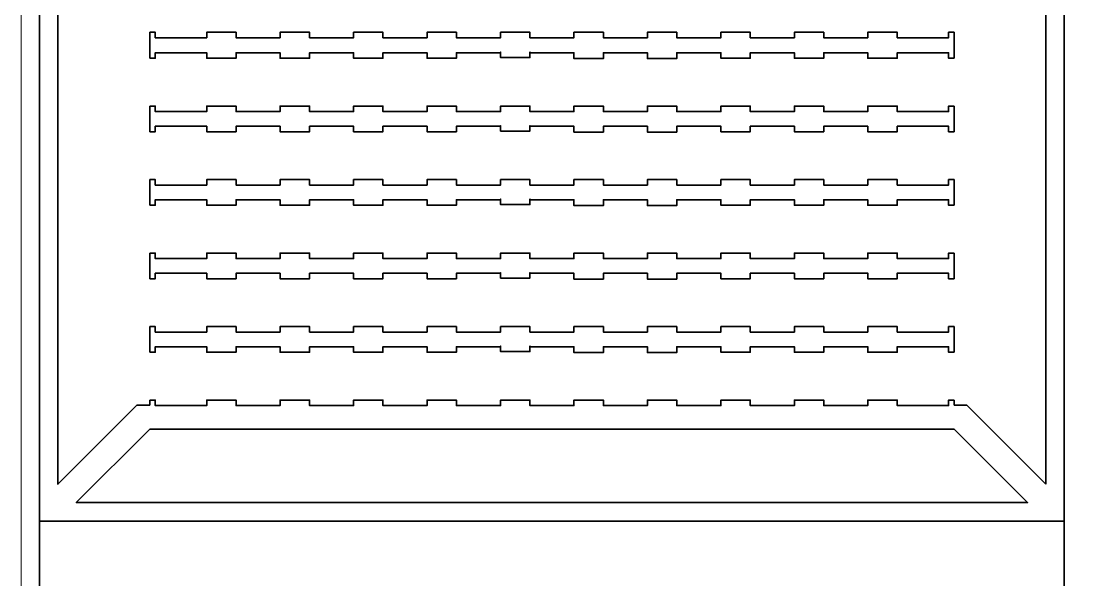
# Model space of a CAD drawing. Header units: inches. Extents: x -1539 to -150, y 1600 to 2524.
# Drawn here: x -1071.1 to -782.6, y 1900.3 to 2052.3 of the extents above; entities that cross this region are included whole.
import ezdxf

# ---------------------------------------------------------------- set-up
doc = ezdxf.new("R2010")
doc.units = ezdxf.units.IN
doc.header["$MEASUREMENT"] = 0
for name, color, linetype in [('01_SNIJLIJNEN', 7, 'Continuous'), ('04_WERKBLAD', 7, 'Continuous'), ('05_TEKSTEN_INSTRUCTIES', 7, 'Continuous')]:
    doc.layers.add(name, color=color, linetype=linetype)

# ---------------------------------------------------------------- blocks, each defined once
blk = doc.blocks.new('block 117')
at = {"layer": '01_SNIJLIJNEN', "color": 177, "lineweight": 35, "true_color": 0x2e3191}
blk.add_lwpolyline([(-817.11, 2062.34), (-818.61, 2062.34), (-818.61, 2063.84), (-832.61, 2063.84), (-832.61, 2063.88), (-832.61, 2062.38), (-840.61, 2062.38), (-840.61, 2063.88), (-840.61, 2063.84), (-852.61, 2063.84), (-852.61, 2063.84), (-852.61, 2062.34), (-860.61, 2062.34), (-860.61, 2063.84), (-872.61, 2063.84), (-872.61, 2063.84), (-872.61, 2062.34), (-880.61, 2062.34), (-880.61, 2063.84), (-892.61, 2063.84), (-892.61, 2063.75), (-892.61, 2062.25), (-900.61, 2062.25), (-900.61, 2063.75), (-900.61, 2063.84), (-912.61, 2063.84), (-912.61, 2063.75), (-912.61, 2062.25), (-920.61, 2062.25), (-920.61, 2063.75), (-920.61, 2063.84), (-932.61, 2063.84), (-932.61, 2064.02), (-932.61, 2062.52), (-940.61, 2062.52), (-940.61, 2064.02), (-940.61, 2063.84), (-952.61, 2063.84), (-952.61, 2063.85), (-952.61, 2062.35), (-960.61, 2062.35), (-960.61, 2063.85), (-960.61, 2063.84), (-972.61, 2063.84), (-972.61, 2063.85), (-972.61, 2062.35), (-980.61, 2062.35), (-980.61, 2063.85), (-980.61, 2063.84), (-992.61, 2063.84), (-992.61, 2063.84), (-992.61, 2062.34), (-1000.61, 2062.34), (-1000.61, 2063.84), (-1012.61, 2063.84), (-1012.61, 2062.34), (-1020.61, 2062.34), (-1020.61, 2063.84), (-1034.61, 2063.84), (-1034.61, 2062.34), (-1036.11, 2062.34)], dxfattribs=at)
blk.add_open_spline([(-817.11, 2049.34), (-817.11, 2049.34), (-818.61, 2049.34), (-818.61, 2049.34), (-818.61, 2049.34), (-818.61, 2047.84), (-818.61, 2047.84), (-818.61, 2047.84), (-832.61, 2047.84), (-832.61, 2047.84), (-832.61, 2047.84), (-832.61, 2049.34), (-832.61, 2049.34), (-832.61, 2049.34), (-840.61, 2049.34), (-840.61, 2049.34), (-840.61, 2049.34), (-840.61, 2047.84), (-840.61, 2047.84), (-840.61, 2047.84), (-840.61, 2047.84), (-840.61, 2047.84), (-840.61, 2047.84), (-852.61, 2047.84), (-852.61, 2047.84), (-852.61, 2047.84), (-852.61, 2049.34), (-852.61, 2049.34), (-852.61, 2049.34), (-860.61, 2049.34), (-860.61, 2049.34), (-860.61, 2049.34), (-860.61, 2047.84), (-860.61, 2047.84), (-860.61, 2047.84), (-860.61, 2047.84), (-860.61, 2047.84), (-860.61, 2047.84), (-872.61, 2047.84), (-872.61, 2047.84), (-872.61, 2047.84), (-872.61, 2049.34), (-872.61, 2049.34), (-872.61, 2049.34), (-880.61, 2049.34), (-880.61, 2049.34), (-880.61, 2049.34), (-880.61, 2047.84), (-880.61, 2047.84), (-880.61, 2047.84), (-880.61, 2047.84), (-880.61, 2047.84), (-880.61, 2047.84), (-892.61, 2047.84), (-892.61, 2047.84), (-892.61, 2047.84), (-892.61, 2049.34), (-892.61, 2049.34), (-892.61, 2049.34), (-900.61, 2049.34), (-900.61, 2049.34), (-900.61, 2049.34), (-900.61, 2047.84), (-900.61, 2047.84), (-900.61, 2047.84), (-900.61, 2047.84), (-900.61, 2047.84), (-900.61, 2047.84), (-912.61, 2047.84), (-912.61, 2047.84), (-912.61, 2047.84), (-912.61, 2049.34), (-912.61, 2049.34), (-912.61, 2049.34), (-920.61, 2049.34), (-920.61, 2049.34), (-920.61, 2049.34), (-920.61, 2047.84), (-920.61, 2047.84), (-920.61, 2047.84), (-920.61, 2047.84), (-920.61, 2047.84), (-920.61, 2047.84), (-932.61, 2047.84), (-932.61, 2047.84), (-932.61, 2047.84), (-932.61, 2049.34), (-932.61, 2049.34), (-932.61, 2049.34), (-940.61, 2049.34), (-940.61, 2049.34), (-940.61, 2049.34), (-940.61, 2047.84), (-940.61, 2047.84), (-940.61, 2047.84), (-940.61, 2047.84), (-940.61, 2047.84), (-940.61, 2047.84), (-952.61, 2047.84), (-952.61, 2047.84), (-952.61, 2047.84), (-952.61, 2049.34), (-952.61, 2049.34), (-952.61, 2049.34), (-960.61, 2049.34), (-960.61, 2049.34), (-960.61, 2049.34), (-960.61, 2047.84), (-960.61, 2047.84), (-960.61, 2047.84), (-960.61, 2047.84), (-960.61, 2047.84), (-960.61, 2047.84), (-972.61, 2047.84), (-972.61, 2047.84), (-972.61, 2047.84), (-972.61, 2049.34), (-972.61, 2049.34), (-972.61, 2049.34), (-980.61, 2049.34), (-980.61, 2049.34), (-980.61, 2049.34), (-980.61, 2047.84), (-980.61, 2047.84), (-980.61, 2047.84), (-980.61, 2047.84), (-980.61, 2047.84), (-980.61, 2047.84), (-992.61, 2047.84), (-992.61, 2047.84), (-992.61, 2047.84), (-992.61, 2049.34), (-992.61, 2049.34), (-992.61, 2049.34), (-1000.61, 2049.34), (-1000.61, 2049.34), (-1000.61, 2049.34), (-1000.61, 2047.84), (-1000.61, 2047.84), (-1000.61, 2047.84), (-1000.61, 2047.84), (-1000.61, 2047.84), (-1000.61, 2047.84), (-1012.61, 2047.84), (-1012.61, 2047.84), (-1012.61, 2047.84), (-1012.61, 2047.84), (-1012.61, 2047.84), (-1012.61, 2047.84), (-1012.61, 2049.34), (-1012.61, 2049.34), (-1012.61, 2049.34), (-1020.61, 2049.34), (-1020.61, 2049.34), (-1020.61, 2049.34), (-1020.61, 2047.84), (-1020.61, 2047.84), (-1020.61, 2047.84), (-1020.61, 2047.84), (-1020.61, 2047.84), (-1020.61, 2047.84), (-1034.61, 2047.84), (-1034.61, 2047.84), (-1034.61, 2047.84), (-1034.61, 2049.34), (-1034.61, 2049.34), (-1034.61, 2049.34), (-1036.11, 2049.34), (-1036.11, 2049.34)], degree=3, knots=[0, 0, 0, 0, 1, 1, 1, 2, 2, 2, 3, 3, 3, 4, 4, 4, 5, 5, 5, 6, 6, 6, 7, 7, 7, 8, 8, 8, 9, 9, 9, 10, 10, 10, 11, 11, 11, 12, 12, 12, 13, 13, 13, 14, 14, 14, 15, 15, 15, 16, 16, 16, 17, 17, 17, 18, 18, 18, 19, 19, 19, 20, 20, 20, 21, 21, 21, 22, 22, 22, 23, 23, 23, 24, 24, 24, 25, 25, 25, 26, 26, 26, 27, 27, 27, 28, 28, 28, 29, 29, 29, 30, 30, 30, 31, 31, 31, 32, 32, 32, 33, 33, 33, 34, 34, 34, 35, 35, 35, 36, 36, 36, 37, 37, 37, 38, 38, 38, 39, 39, 39, 40, 40, 40, 41, 41, 41, 42, 42, 42, 43, 43, 43, 44, 44, 44, 45, 45, 45, 46, 46, 46, 47, 47, 47, 48, 48, 48, 49, 49, 49, 50, 50, 50, 51, 51, 51, 52, 52, 52, 53, 53, 53, 54, 54, 54, 55, 55, 55, 56, 56, 56, 56], dxfattribs=at)
blk = doc.blocks.new('block 118')
at = {"layer": '01_SNIJLIJNEN', "color": 177, "lineweight": 35, "true_color": 0x2e3191}
blk.add_lwpolyline([(-817.11, 2042.24), (-818.61, 2042.24), (-818.61, 2043.74), (-832.61, 2043.74), (-832.61, 2043.78), (-832.61, 2042.28), (-840.61, 2042.28), (-840.61, 2043.78), (-840.61, 2043.74), (-852.61, 2043.74), (-852.61, 2043.74), (-852.61, 2042.24), (-860.61, 2042.24), (-860.61, 2043.74), (-872.61, 2043.74), (-872.61, 2043.74), (-872.61, 2042.24), (-880.61, 2042.24), (-880.61, 2043.74), (-892.61, 2043.74), (-892.61, 2043.65), (-892.61, 2042.15), (-900.61, 2042.15), (-900.61, 2043.65), (-900.61, 2043.74), (-912.61, 2043.74), (-912.61, 2043.65), (-912.61, 2042.15), (-920.61, 2042.15), (-920.61, 2043.65), (-920.61, 2043.74), (-932.61, 2043.74), (-932.61, 2043.93), (-932.61, 2042.43), (-940.61, 2042.43), (-940.61, 2043.93), (-940.61, 2043.74), (-952.61, 2043.74), (-952.61, 2043.75), (-952.61, 2042.25), (-960.61, 2042.25), (-960.61, 2043.75), (-960.61, 2043.74), (-972.61, 2043.74), (-972.61, 2043.75), (-972.61, 2042.25), (-980.61, 2042.25), (-980.61, 2043.75), (-980.61, 2043.74), (-992.61, 2043.74), (-992.61, 2043.74), (-992.61, 2042.24), (-1000.61, 2042.24), (-1000.61, 2043.74), (-1012.61, 2043.74), (-1012.61, 2042.24), (-1020.61, 2042.24), (-1020.61, 2043.74), (-1034.61, 2043.74), (-1034.61, 2042.24), (-1036.11, 2042.24)], dxfattribs=at)
blk.add_open_spline([(-817.11, 2029.24), (-817.11, 2029.24), (-818.61, 2029.24), (-818.61, 2029.24), (-818.61, 2029.24), (-818.61, 2027.74), (-818.61, 2027.74), (-818.61, 2027.74), (-832.61, 2027.74), (-832.61, 2027.74), (-832.61, 2027.74), (-832.61, 2029.24), (-832.61, 2029.24), (-832.61, 2029.24), (-840.61, 2029.24), (-840.61, 2029.24), (-840.61, 2029.24), (-840.61, 2027.74), (-840.61, 2027.74), (-840.61, 2027.74), (-840.61, 2027.74), (-840.61, 2027.74), (-840.61, 2027.74), (-852.61, 2027.74), (-852.61, 2027.74), (-852.61, 2027.74), (-852.61, 2029.24), (-852.61, 2029.24), (-852.61, 2029.24), (-860.61, 2029.24), (-860.61, 2029.24), (-860.61, 2029.24), (-860.61, 2027.74), (-860.61, 2027.74), (-860.61, 2027.74), (-860.61, 2027.74), (-860.61, 2027.74), (-860.61, 2027.74), (-872.61, 2027.74), (-872.61, 2027.74), (-872.61, 2027.74), (-872.61, 2029.24), (-872.61, 2029.24), (-872.61, 2029.24), (-880.61, 2029.24), (-880.61, 2029.24), (-880.61, 2029.24), (-880.61, 2027.74), (-880.61, 2027.74), (-880.61, 2027.74), (-880.61, 2027.74), (-880.61, 2027.74), (-880.61, 2027.74), (-892.61, 2027.74), (-892.61, 2027.74), (-892.61, 2027.74), (-892.61, 2029.24), (-892.61, 2029.24), (-892.61, 2029.24), (-900.61, 2029.24), (-900.61, 2029.24), (-900.61, 2029.24), (-900.61, 2027.74), (-900.61, 2027.74), (-900.61, 2027.74), (-900.61, 2027.74), (-900.61, 2027.74), (-900.61, 2027.74), (-912.61, 2027.74), (-912.61, 2027.74), (-912.61, 2027.74), (-912.61, 2029.24), (-912.61, 2029.24), (-912.61, 2029.24), (-920.61, 2029.24), (-920.61, 2029.24), (-920.61, 2029.24), (-920.61, 2027.74), (-920.61, 2027.74), (-920.61, 2027.74), (-920.61, 2027.74), (-920.61, 2027.74), (-920.61, 2027.74), (-932.61, 2027.74), (-932.61, 2027.74), (-932.61, 2027.74), (-932.61, 2029.24), (-932.61, 2029.24), (-932.61, 2029.24), (-940.61, 2029.24), (-940.61, 2029.24), (-940.61, 2029.24), (-940.61, 2027.74), (-940.61, 2027.74), (-940.61, 2027.74), (-940.61, 2027.74), (-940.61, 2027.74), (-940.61, 2027.74), (-952.61, 2027.74), (-952.61, 2027.74), (-952.61, 2027.74), (-952.61, 2029.24), (-952.61, 2029.24), (-952.61, 2029.24), (-960.61, 2029.24), (-960.61, 2029.24), (-960.61, 2029.24), (-960.61, 2027.74), (-960.61, 2027.74), (-960.61, 2027.74), (-960.61, 2027.74), (-960.61, 2027.74), (-960.61, 2027.74), (-972.61, 2027.74), (-972.61, 2027.74), (-972.61, 2027.74), (-972.61, 2029.24), (-972.61, 2029.24), (-972.61, 2029.24), (-980.61, 2029.24), (-980.61, 2029.24), (-980.61, 2029.24), (-980.61, 2027.74), (-980.61, 2027.74), (-980.61, 2027.74), (-980.61, 2027.74), (-980.61, 2027.74), (-980.61, 2027.74), (-992.61, 2027.74), (-992.61, 2027.74), (-992.61, 2027.74), (-992.61, 2029.24), (-992.61, 2029.24), (-992.61, 2029.24), (-1000.61, 2029.24), (-1000.61, 2029.24), (-1000.61, 2029.24), (-1000.61, 2027.74), (-1000.61, 2027.74), (-1000.61, 2027.74), (-1000.61, 2027.74), (-1000.61, 2027.74), (-1000.61, 2027.74), (-1012.61, 2027.74), (-1012.61, 2027.74), (-1012.61, 2027.74), (-1012.61, 2027.74), (-1012.61, 2027.74), (-1012.61, 2027.74), (-1012.61, 2029.24), (-1012.61, 2029.24), (-1012.61, 2029.24), (-1020.61, 2029.24), (-1020.61, 2029.24), (-1020.61, 2029.24), (-1020.61, 2027.74), (-1020.61, 2027.74), (-1020.61, 2027.74), (-1020.61, 2027.74), (-1020.61, 2027.74), (-1020.61, 2027.74), (-1034.61, 2027.74), (-1034.61, 2027.74), (-1034.61, 2027.74), (-1034.61, 2029.24), (-1034.61, 2029.24), (-1034.61, 2029.24), (-1036.11, 2029.24), (-1036.11, 2029.24)], degree=3, knots=[0, 0, 0, 0, 1, 1, 1, 2, 2, 2, 3, 3, 3, 4, 4, 4, 5, 5, 5, 6, 6, 6, 7, 7, 7, 8, 8, 8, 9, 9, 9, 10, 10, 10, 11, 11, 11, 12, 12, 12, 13, 13, 13, 14, 14, 14, 15, 15, 15, 16, 16, 16, 17, 17, 17, 18, 18, 18, 19, 19, 19, 20, 20, 20, 21, 21, 21, 22, 22, 22, 23, 23, 23, 24, 24, 24, 25, 25, 25, 26, 26, 26, 27, 27, 27, 28, 28, 28, 29, 29, 29, 30, 30, 30, 31, 31, 31, 32, 32, 32, 33, 33, 33, 34, 34, 34, 35, 35, 35, 36, 36, 36, 37, 37, 37, 38, 38, 38, 39, 39, 39, 40, 40, 40, 41, 41, 41, 42, 42, 42, 43, 43, 43, 44, 44, 44, 45, 45, 45, 46, 46, 46, 47, 47, 47, 48, 48, 48, 49, 49, 49, 50, 50, 50, 51, 51, 51, 52, 52, 52, 53, 53, 53, 54, 54, 54, 55, 55, 55, 56, 56, 56, 56], dxfattribs=at)
blk = doc.blocks.new('block 119')
at = {"layer": '01_SNIJLIJNEN', "color": 177, "lineweight": 35, "true_color": 0x2e3191}
blk.add_lwpolyline([(-817.11, 2022.24), (-818.61, 2022.24), (-818.61, 2023.74), (-832.61, 2023.74), (-832.61, 2023.78), (-832.61, 2022.28), (-840.61, 2022.28), (-840.61, 2023.78), (-840.61, 2023.74), (-852.61, 2023.74), (-852.61, 2023.74), (-852.61, 2022.24), (-860.61, 2022.24), (-860.61, 2023.74), (-872.61, 2023.74), (-872.61, 2023.74), (-872.61, 2022.24), (-880.61, 2022.24), (-880.61, 2023.74), (-892.61, 2023.74), (-892.61, 2023.65), (-892.61, 2022.15), (-900.61, 2022.15), (-900.61, 2023.65), (-900.61, 2023.74), (-912.61, 2023.74), (-912.61, 2023.65), (-912.61, 2022.15), (-920.61, 2022.15), (-920.61, 2023.65), (-920.61, 2023.74), (-932.61, 2023.74), (-932.61, 2023.93), (-932.61, 2022.43), (-940.61, 2022.43), (-940.61, 2023.93), (-940.61, 2023.74), (-952.61, 2023.74), (-952.61, 2023.75), (-952.61, 2022.25), (-960.61, 2022.25), (-960.61, 2023.75), (-960.61, 2023.74), (-972.61, 2023.74), (-972.61, 2023.75), (-972.61, 2022.25), (-980.61, 2022.25), (-980.61, 2023.75), (-980.61, 2023.74), (-992.61, 2023.74), (-992.61, 2023.74), (-992.61, 2022.24), (-1000.61, 2022.24), (-1000.61, 2023.74), (-1012.61, 2023.74), (-1012.61, 2022.24), (-1020.61, 2022.24), (-1020.61, 2023.74), (-1034.61, 2023.74), (-1034.61, 2022.24), (-1036.11, 2022.24)], dxfattribs=at)
blk.add_open_spline([(-817.11, 2009.24), (-817.11, 2009.24), (-818.61, 2009.24), (-818.61, 2009.24), (-818.61, 2009.24), (-818.61, 2007.74), (-818.61, 2007.74), (-818.61, 2007.74), (-832.61, 2007.74), (-832.61, 2007.74), (-832.61, 2007.74), (-832.61, 2009.24), (-832.61, 2009.24), (-832.61, 2009.24), (-840.61, 2009.24), (-840.61, 2009.24), (-840.61, 2009.24), (-840.61, 2007.74), (-840.61, 2007.74), (-840.61, 2007.74), (-840.61, 2007.74), (-840.61, 2007.74), (-840.61, 2007.74), (-852.61, 2007.74), (-852.61, 2007.74), (-852.61, 2007.74), (-852.61, 2009.24), (-852.61, 2009.24), (-852.61, 2009.24), (-860.61, 2009.24), (-860.61, 2009.24), (-860.61, 2009.24), (-860.61, 2007.74), (-860.61, 2007.74), (-860.61, 2007.74), (-860.61, 2007.74), (-860.61, 2007.74), (-860.61, 2007.74), (-872.61, 2007.74), (-872.61, 2007.74), (-872.61, 2007.74), (-872.61, 2009.24), (-872.61, 2009.24), (-872.61, 2009.24), (-880.61, 2009.24), (-880.61, 2009.24), (-880.61, 2009.24), (-880.61, 2007.74), (-880.61, 2007.74), (-880.61, 2007.74), (-880.61, 2007.74), (-880.61, 2007.74), (-880.61, 2007.74), (-892.61, 2007.74), (-892.61, 2007.74), (-892.61, 2007.74), (-892.61, 2009.24), (-892.61, 2009.24), (-892.61, 2009.24), (-900.61, 2009.24), (-900.61, 2009.24), (-900.61, 2009.24), (-900.61, 2007.74), (-900.61, 2007.74), (-900.61, 2007.74), (-900.61, 2007.74), (-900.61, 2007.74), (-900.61, 2007.74), (-912.61, 2007.74), (-912.61, 2007.74), (-912.61, 2007.74), (-912.61, 2009.24), (-912.61, 2009.24), (-912.61, 2009.24), (-920.61, 2009.24), (-920.61, 2009.24), (-920.61, 2009.24), (-920.61, 2007.74), (-920.61, 2007.74), (-920.61, 2007.74), (-920.61, 2007.74), (-920.61, 2007.74), (-920.61, 2007.74), (-932.61, 2007.74), (-932.61, 2007.74), (-932.61, 2007.74), (-932.61, 2009.24), (-932.61, 2009.24), (-932.61, 2009.24), (-940.61, 2009.24), (-940.61, 2009.24), (-940.61, 2009.24), (-940.61, 2007.74), (-940.61, 2007.74), (-940.61, 2007.74), (-940.61, 2007.74), (-940.61, 2007.74), (-940.61, 2007.74), (-952.61, 2007.74), (-952.61, 2007.74), (-952.61, 2007.74), (-952.61, 2009.24), (-952.61, 2009.24), (-952.61, 2009.24), (-960.61, 2009.24), (-960.61, 2009.24), (-960.61, 2009.24), (-960.61, 2007.74), (-960.61, 2007.74), (-960.61, 2007.74), (-960.61, 2007.74), (-960.61, 2007.74), (-960.61, 2007.74), (-972.61, 2007.74), (-972.61, 2007.74), (-972.61, 2007.74), (-972.61, 2009.24), (-972.61, 2009.24), (-972.61, 2009.24), (-980.61, 2009.24), (-980.61, 2009.24), (-980.61, 2009.24), (-980.61, 2007.74), (-980.61, 2007.74), (-980.61, 2007.74), (-980.61, 2007.74), (-980.61, 2007.74), (-980.61, 2007.74), (-992.61, 2007.74), (-992.61, 2007.74), (-992.61, 2007.74), (-992.61, 2009.24), (-992.61, 2009.24), (-992.61, 2009.24), (-1000.61, 2009.24), (-1000.61, 2009.24), (-1000.61, 2009.24), (-1000.61, 2007.74), (-1000.61, 2007.74), (-1000.61, 2007.74), (-1000.61, 2007.74), (-1000.61, 2007.74), (-1000.61, 2007.74), (-1012.61, 2007.74), (-1012.61, 2007.74), (-1012.61, 2007.74), (-1012.61, 2007.74), (-1012.61, 2007.74), (-1012.61, 2007.74), (-1012.61, 2009.24), (-1012.61, 2009.24), (-1012.61, 2009.24), (-1020.61, 2009.24), (-1020.61, 2009.24), (-1020.61, 2009.24), (-1020.61, 2007.74), (-1020.61, 2007.74), (-1020.61, 2007.74), (-1020.61, 2007.74), (-1020.61, 2007.74), (-1020.61, 2007.74), (-1034.61, 2007.74), (-1034.61, 2007.74), (-1034.61, 2007.74), (-1034.61, 2009.24), (-1034.61, 2009.24), (-1034.61, 2009.24), (-1036.11, 2009.24), (-1036.11, 2009.24)], degree=3, knots=[0, 0, 0, 0, 1, 1, 1, 2, 2, 2, 3, 3, 3, 4, 4, 4, 5, 5, 5, 6, 6, 6, 7, 7, 7, 8, 8, 8, 9, 9, 9, 10, 10, 10, 11, 11, 11, 12, 12, 12, 13, 13, 13, 14, 14, 14, 15, 15, 15, 16, 16, 16, 17, 17, 17, 18, 18, 18, 19, 19, 19, 20, 20, 20, 21, 21, 21, 22, 22, 22, 23, 23, 23, 24, 24, 24, 25, 25, 25, 26, 26, 26, 27, 27, 27, 28, 28, 28, 29, 29, 29, 30, 30, 30, 31, 31, 31, 32, 32, 32, 33, 33, 33, 34, 34, 34, 35, 35, 35, 36, 36, 36, 37, 37, 37, 38, 38, 38, 39, 39, 39, 40, 40, 40, 41, 41, 41, 42, 42, 42, 43, 43, 43, 44, 44, 44, 45, 45, 45, 46, 46, 46, 47, 47, 47, 48, 48, 48, 49, 49, 49, 50, 50, 50, 51, 51, 51, 52, 52, 52, 53, 53, 53, 54, 54, 54, 55, 55, 55, 56, 56, 56, 56], dxfattribs=at)
blk = doc.blocks.new('block 120')
at = {"layer": '01_SNIJLIJNEN', "color": 177, "lineweight": 35, "true_color": 0x2e3191}
blk.add_lwpolyline([(-817.11, 2002.24), (-818.61, 2002.24), (-818.61, 2003.74), (-832.61, 2003.74), (-832.61, 2003.78), (-832.61, 2002.28), (-840.61, 2002.28), (-840.61, 2003.78), (-840.61, 2003.74), (-852.61, 2003.74), (-852.61, 2003.74), (-852.61, 2002.24), (-860.61, 2002.24), (-860.61, 2003.74), (-872.61, 2003.74), (-872.61, 2003.74), (-872.61, 2002.24), (-880.61, 2002.24), (-880.61, 2003.74), (-892.61, 2003.74), (-892.61, 2003.65), (-892.61, 2002.15), (-900.61, 2002.15), (-900.61, 2003.65), (-900.61, 2003.74), (-912.61, 2003.74), (-912.61, 2003.65), (-912.61, 2002.15), (-920.61, 2002.15), (-920.61, 2003.65), (-920.61, 2003.74), (-932.61, 2003.74), (-932.61, 2003.93), (-932.61, 2002.43), (-940.61, 2002.43), (-940.61, 2003.93), (-940.61, 2003.74), (-952.61, 2003.74), (-952.61, 2003.75), (-952.61, 2002.25), (-960.61, 2002.25), (-960.61, 2003.75), (-960.61, 2003.74), (-972.61, 2003.74), (-972.61, 2003.75), (-972.61, 2002.25), (-980.61, 2002.25), (-980.61, 2003.75), (-980.61, 2003.74), (-992.61, 2003.74), (-992.61, 2003.74), (-992.61, 2002.24), (-1000.61, 2002.24), (-1000.61, 2003.74), (-1012.61, 2003.74), (-1012.61, 2002.24), (-1020.61, 2002.24), (-1020.61, 2003.74), (-1034.61, 2003.74), (-1034.61, 2002.24), (-1036.11, 2002.24)], dxfattribs=at)
blk.add_open_spline([(-817.11, 1989.24), (-817.11, 1989.24), (-818.61, 1989.24), (-818.61, 1989.24), (-818.61, 1989.24), (-818.61, 1987.74), (-818.61, 1987.74), (-818.61, 1987.74), (-832.61, 1987.74), (-832.61, 1987.74), (-832.61, 1987.74), (-832.61, 1989.24), (-832.61, 1989.24), (-832.61, 1989.24), (-840.61, 1989.24), (-840.61, 1989.24), (-840.61, 1989.24), (-840.61, 1987.74), (-840.61, 1987.74), (-840.61, 1987.74), (-840.61, 1987.74), (-840.61, 1987.74), (-840.61, 1987.74), (-852.61, 1987.74), (-852.61, 1987.74), (-852.61, 1987.74), (-852.61, 1989.24), (-852.61, 1989.24), (-852.61, 1989.24), (-860.61, 1989.24), (-860.61, 1989.24), (-860.61, 1989.24), (-860.61, 1987.74), (-860.61, 1987.74), (-860.61, 1987.74), (-860.61, 1987.74), (-860.61, 1987.74), (-860.61, 1987.74), (-872.61, 1987.74), (-872.61, 1987.74), (-872.61, 1987.74), (-872.61, 1989.24), (-872.61, 1989.24), (-872.61, 1989.24), (-880.61, 1989.24), (-880.61, 1989.24), (-880.61, 1989.24), (-880.61, 1987.74), (-880.61, 1987.74), (-880.61, 1987.74), (-880.61, 1987.74), (-880.61, 1987.74), (-880.61, 1987.74), (-892.61, 1987.74), (-892.61, 1987.74), (-892.61, 1987.74), (-892.61, 1989.24), (-892.61, 1989.24), (-892.61, 1989.24), (-900.61, 1989.24), (-900.61, 1989.24), (-900.61, 1989.24), (-900.61, 1987.74), (-900.61, 1987.74), (-900.61, 1987.74), (-900.61, 1987.74), (-900.61, 1987.74), (-900.61, 1987.74), (-912.61, 1987.74), (-912.61, 1987.74), (-912.61, 1987.74), (-912.61, 1989.24), (-912.61, 1989.24), (-912.61, 1989.24), (-920.61, 1989.24), (-920.61, 1989.24), (-920.61, 1989.24), (-920.61, 1987.74), (-920.61, 1987.74), (-920.61, 1987.74), (-920.61, 1987.74), (-920.61, 1987.74), (-920.61, 1987.74), (-932.61, 1987.74), (-932.61, 1987.74), (-932.61, 1987.74), (-932.61, 1989.24), (-932.61, 1989.24), (-932.61, 1989.24), (-940.61, 1989.24), (-940.61, 1989.24), (-940.61, 1989.24), (-940.61, 1987.74), (-940.61, 1987.74), (-940.61, 1987.74), (-940.61, 1987.74), (-940.61, 1987.74), (-940.61, 1987.74), (-952.61, 1987.74), (-952.61, 1987.74), (-952.61, 1987.74), (-952.61, 1989.24), (-952.61, 1989.24), (-952.61, 1989.24), (-960.61, 1989.24), (-960.61, 1989.24), (-960.61, 1989.24), (-960.61, 1987.74), (-960.61, 1987.74), (-960.61, 1987.74), (-960.61, 1987.74), (-960.61, 1987.74), (-960.61, 1987.74), (-972.61, 1987.74), (-972.61, 1987.74), (-972.61, 1987.74), (-972.61, 1989.24), (-972.61, 1989.24), (-972.61, 1989.24), (-980.61, 1989.24), (-980.61, 1989.24), (-980.61, 1989.24), (-980.61, 1987.74), (-980.61, 1987.74), (-980.61, 1987.74), (-980.61, 1987.74), (-980.61, 1987.74), (-980.61, 1987.74), (-992.61, 1987.74), (-992.61, 1987.74), (-992.61, 1987.74), (-992.61, 1989.24), (-992.61, 1989.24), (-992.61, 1989.24), (-1000.61, 1989.24), (-1000.61, 1989.24), (-1000.61, 1989.24), (-1000.61, 1987.74), (-1000.61, 1987.74), (-1000.61, 1987.74), (-1000.61, 1987.74), (-1000.61, 1987.74), (-1000.61, 1987.74), (-1012.61, 1987.74), (-1012.61, 1987.74), (-1012.61, 1987.74), (-1012.61, 1987.74), (-1012.61, 1987.74), (-1012.61, 1987.74), (-1012.61, 1989.24), (-1012.61, 1989.24), (-1012.61, 1989.24), (-1020.61, 1989.24), (-1020.61, 1989.24), (-1020.61, 1989.24), (-1020.61, 1987.74), (-1020.61, 1987.74), (-1020.61, 1987.74), (-1020.61, 1987.74), (-1020.61, 1987.74), (-1020.61, 1987.74), (-1034.61, 1987.74), (-1034.61, 1987.74), (-1034.61, 1987.74), (-1034.61, 1989.24), (-1034.61, 1989.24), (-1034.61, 1989.24), (-1036.11, 1989.24), (-1036.11, 1989.24)], degree=3, knots=[0, 0, 0, 0, 1, 1, 1, 2, 2, 2, 3, 3, 3, 4, 4, 4, 5, 5, 5, 6, 6, 6, 7, 7, 7, 8, 8, 8, 9, 9, 9, 10, 10, 10, 11, 11, 11, 12, 12, 12, 13, 13, 13, 14, 14, 14, 15, 15, 15, 16, 16, 16, 17, 17, 17, 18, 18, 18, 19, 19, 19, 20, 20, 20, 21, 21, 21, 22, 22, 22, 23, 23, 23, 24, 24, 24, 25, 25, 25, 26, 26, 26, 27, 27, 27, 28, 28, 28, 29, 29, 29, 30, 30, 30, 31, 31, 31, 32, 32, 32, 33, 33, 33, 34, 34, 34, 35, 35, 35, 36, 36, 36, 37, 37, 37, 38, 38, 38, 39, 39, 39, 40, 40, 40, 41, 41, 41, 42, 42, 42, 43, 43, 43, 44, 44, 44, 45, 45, 45, 46, 46, 46, 47, 47, 47, 48, 48, 48, 49, 49, 49, 50, 50, 50, 51, 51, 51, 52, 52, 52, 53, 53, 53, 54, 54, 54, 55, 55, 55, 56, 56, 56, 56], dxfattribs=at)
blk = doc.blocks.new('block 121')
at = {"layer": '01_SNIJLIJNEN', "color": 177, "lineweight": 35, "true_color": 0x2e3191}
blk.add_lwpolyline([(-817.11, 1982.24), (-818.61, 1982.24), (-818.61, 1983.74), (-832.61, 1983.74), (-832.61, 1983.78), (-832.61, 1982.28), (-840.61, 1982.28), (-840.61, 1983.78), (-840.61, 1983.74), (-852.61, 1983.74), (-852.61, 1983.74), (-852.61, 1982.24), (-860.61, 1982.24), (-860.61, 1983.74), (-872.61, 1983.74), (-872.61, 1983.74), (-872.61, 1982.24), (-880.61, 1982.24), (-880.61, 1983.74), (-892.61, 1983.74), (-892.61, 1983.65), (-892.61, 1982.15), (-900.61, 1982.15), (-900.61, 1983.65), (-900.61, 1983.74), (-912.61, 1983.74), (-912.61, 1983.65), (-912.61, 1982.15), (-920.61, 1982.15), (-920.61, 1983.65), (-920.61, 1983.74), (-932.61, 1983.74), (-932.61, 1983.93), (-932.61, 1982.43), (-940.61, 1982.43), (-940.61, 1983.93), (-940.61, 1983.74), (-952.61, 1983.74), (-952.61, 1983.75), (-952.61, 1982.25), (-960.61, 1982.25), (-960.61, 1983.75), (-960.61, 1983.74), (-972.61, 1983.74), (-972.61, 1983.75), (-972.61, 1982.25), (-980.61, 1982.25), (-980.61, 1983.75), (-980.61, 1983.74), (-992.61, 1983.74), (-992.61, 1983.74), (-992.61, 1982.24), (-1000.61, 1982.24), (-1000.61, 1983.74), (-1012.61, 1983.74), (-1012.61, 1982.24), (-1020.61, 1982.24), (-1020.61, 1983.74), (-1034.61, 1983.74), (-1034.61, 1982.24), (-1036.11, 1982.24)], dxfattribs=at)
blk.add_open_spline([(-817.11, 1969.24), (-817.11, 1969.24), (-818.61, 1969.24), (-818.61, 1969.24), (-818.61, 1969.24), (-818.61, 1967.74), (-818.61, 1967.74), (-818.61, 1967.74), (-832.61, 1967.74), (-832.61, 1967.74), (-832.61, 1967.74), (-832.61, 1969.24), (-832.61, 1969.24), (-832.61, 1969.24), (-840.61, 1969.24), (-840.61, 1969.24), (-840.61, 1969.24), (-840.61, 1967.74), (-840.61, 1967.74), (-840.61, 1967.74), (-840.61, 1967.74), (-840.61, 1967.74), (-840.61, 1967.74), (-852.61, 1967.74), (-852.61, 1967.74), (-852.61, 1967.74), (-852.61, 1969.24), (-852.61, 1969.24), (-852.61, 1969.24), (-860.61, 1969.24), (-860.61, 1969.24), (-860.61, 1969.24), (-860.61, 1967.74), (-860.61, 1967.74), (-860.61, 1967.74), (-860.61, 1967.74), (-860.61, 1967.74), (-860.61, 1967.74), (-872.61, 1967.74), (-872.61, 1967.74), (-872.61, 1967.74), (-872.61, 1969.24), (-872.61, 1969.24), (-872.61, 1969.24), (-880.61, 1969.24), (-880.61, 1969.24), (-880.61, 1969.24), (-880.61, 1967.74), (-880.61, 1967.74), (-880.61, 1967.74), (-880.61, 1967.74), (-880.61, 1967.74), (-880.61, 1967.74), (-892.61, 1967.74), (-892.61, 1967.74), (-892.61, 1967.74), (-892.61, 1969.24), (-892.61, 1969.24), (-892.61, 1969.24), (-900.61, 1969.24), (-900.61, 1969.24), (-900.61, 1969.24), (-900.61, 1967.74), (-900.61, 1967.74), (-900.61, 1967.74), (-900.61, 1967.74), (-900.61, 1967.74), (-900.61, 1967.74), (-912.61, 1967.74), (-912.61, 1967.74), (-912.61, 1967.74), (-912.61, 1969.24), (-912.61, 1969.24), (-912.61, 1969.24), (-920.61, 1969.24), (-920.61, 1969.24), (-920.61, 1969.24), (-920.61, 1967.74), (-920.61, 1967.74), (-920.61, 1967.74), (-920.61, 1967.74), (-920.61, 1967.74), (-920.61, 1967.74), (-932.61, 1967.74), (-932.61, 1967.74), (-932.61, 1967.74), (-932.61, 1969.24), (-932.61, 1969.24), (-932.61, 1969.24), (-940.61, 1969.24), (-940.61, 1969.24), (-940.61, 1969.24), (-940.61, 1967.74), (-940.61, 1967.74), (-940.61, 1967.74), (-940.61, 1967.74), (-940.61, 1967.74), (-940.61, 1967.74), (-952.61, 1967.74), (-952.61, 1967.74), (-952.61, 1967.74), (-952.61, 1969.24), (-952.61, 1969.24), (-952.61, 1969.24), (-960.61, 1969.24), (-960.61, 1969.24), (-960.61, 1969.24), (-960.61, 1967.74), (-960.61, 1967.74), (-960.61, 1967.74), (-960.61, 1967.74), (-960.61, 1967.74), (-960.61, 1967.74), (-972.61, 1967.74), (-972.61, 1967.74), (-972.61, 1967.74), (-972.61, 1969.24), (-972.61, 1969.24), (-972.61, 1969.24), (-980.61, 1969.24), (-980.61, 1969.24), (-980.61, 1969.24), (-980.61, 1967.74), (-980.61, 1967.74), (-980.61, 1967.74), (-980.61, 1967.74), (-980.61, 1967.74), (-980.61, 1967.74), (-992.61, 1967.74), (-992.61, 1967.74), (-992.61, 1967.74), (-992.61, 1969.24), (-992.61, 1969.24), (-992.61, 1969.24), (-1000.61, 1969.24), (-1000.61, 1969.24), (-1000.61, 1969.24), (-1000.61, 1967.74), (-1000.61, 1967.74), (-1000.61, 1967.74), (-1000.61, 1967.74), (-1000.61, 1967.74), (-1000.61, 1967.74), (-1012.61, 1967.74), (-1012.61, 1967.74), (-1012.61, 1967.74), (-1012.61, 1967.74), (-1012.61, 1967.74), (-1012.61, 1967.74), (-1012.61, 1969.24), (-1012.61, 1969.24), (-1012.61, 1969.24), (-1020.61, 1969.24), (-1020.61, 1969.24), (-1020.61, 1969.24), (-1020.61, 1967.74), (-1020.61, 1967.74), (-1020.61, 1967.74), (-1020.61, 1967.74), (-1020.61, 1967.74), (-1020.61, 1967.74), (-1034.61, 1967.74), (-1034.61, 1967.74), (-1034.61, 1967.74), (-1034.61, 1969.24), (-1034.61, 1969.24), (-1034.61, 1969.24), (-1036.11, 1969.24), (-1036.11, 1969.24)], degree=3, knots=[0, 0, 0, 0, 1, 1, 1, 2, 2, 2, 3, 3, 3, 4, 4, 4, 5, 5, 5, 6, 6, 6, 7, 7, 7, 8, 8, 8, 9, 9, 9, 10, 10, 10, 11, 11, 11, 12, 12, 12, 13, 13, 13, 14, 14, 14, 15, 15, 15, 16, 16, 16, 17, 17, 17, 18, 18, 18, 19, 19, 19, 20, 20, 20, 21, 21, 21, 22, 22, 22, 23, 23, 23, 24, 24, 24, 25, 25, 25, 26, 26, 26, 27, 27, 27, 28, 28, 28, 29, 29, 29, 30, 30, 30, 31, 31, 31, 32, 32, 32, 33, 33, 33, 34, 34, 34, 35, 35, 35, 36, 36, 36, 37, 37, 37, 38, 38, 38, 39, 39, 39, 40, 40, 40, 41, 41, 41, 42, 42, 42, 43, 43, 43, 44, 44, 44, 45, 45, 45, 46, 46, 46, 47, 47, 47, 48, 48, 48, 49, 49, 49, 50, 50, 50, 51, 51, 51, 52, 52, 52, 53, 53, 53, 54, 54, 54, 55, 55, 55, 56, 56, 56, 56], dxfattribs=at)
blk = doc.blocks.new('block 122')
at = {"layer": '01_SNIJLIJNEN', "color": 177, "lineweight": 35, "true_color": 0x2e3191}
blk.add_lwpolyline([(-817.11, 1962.24), (-818.61, 1962.24), (-818.61, 1963.74), (-832.61, 1963.74), (-832.61, 1963.78), (-832.61, 1962.28), (-840.61, 1962.28), (-840.61, 1963.78), (-840.61, 1963.74), (-852.61, 1963.74), (-852.61, 1963.74), (-852.61, 1962.24), (-860.61, 1962.24), (-860.61, 1963.74), (-872.61, 1963.74), (-872.61, 1963.74), (-872.61, 1962.24), (-880.61, 1962.24), (-880.61, 1963.74), (-892.61, 1963.74), (-892.61, 1963.65), (-892.61, 1962.15), (-900.61, 1962.15), (-900.61, 1963.65), (-900.61, 1963.74), (-912.61, 1963.74), (-912.61, 1963.65), (-912.61, 1962.15), (-920.61, 1962.15), (-920.61, 1963.65), (-920.61, 1963.74), (-932.61, 1963.74), (-932.61, 1963.93), (-932.61, 1962.43), (-940.61, 1962.43), (-940.61, 1963.93), (-940.61, 1963.74), (-952.61, 1963.74), (-952.61, 1963.75), (-952.61, 1962.25), (-960.61, 1962.25), (-960.61, 1963.75), (-960.61, 1963.74), (-972.61, 1963.74), (-972.61, 1963.75), (-972.61, 1962.25), (-980.61, 1962.25), (-980.61, 1963.75), (-980.61, 1963.74), (-992.61, 1963.74), (-992.61, 1963.74), (-992.61, 1962.24), (-1000.61, 1962.24), (-1000.61, 1963.74), (-1012.61, 1963.74), (-1012.61, 1962.24), (-1020.61, 1962.24), (-1020.61, 1963.74), (-1034.61, 1963.74), (-1034.61, 1962.24), (-1036.11, 1962.24)], dxfattribs=at)
blk.add_open_spline([(-817.11, 1949.24), (-817.11, 1949.24), (-818.61, 1949.24), (-818.61, 1949.24), (-818.61, 1949.24), (-818.61, 1947.74), (-818.61, 1947.74), (-818.61, 1947.74), (-832.61, 1947.74), (-832.61, 1947.74), (-832.61, 1947.74), (-832.61, 1949.24), (-832.61, 1949.24), (-832.61, 1949.24), (-840.61, 1949.24), (-840.61, 1949.24), (-840.61, 1949.24), (-840.61, 1947.74), (-840.61, 1947.74), (-840.61, 1947.74), (-840.61, 1947.74), (-840.61, 1947.74), (-840.61, 1947.74), (-852.61, 1947.74), (-852.61, 1947.74), (-852.61, 1947.74), (-852.61, 1949.24), (-852.61, 1949.24), (-852.61, 1949.24), (-860.61, 1949.24), (-860.61, 1949.24), (-860.61, 1949.24), (-860.61, 1947.74), (-860.61, 1947.74), (-860.61, 1947.74), (-860.61, 1947.74), (-860.61, 1947.74), (-860.61, 1947.74), (-872.61, 1947.74), (-872.61, 1947.74), (-872.61, 1947.74), (-872.61, 1949.24), (-872.61, 1949.24), (-872.61, 1949.24), (-880.61, 1949.24), (-880.61, 1949.24), (-880.61, 1949.24), (-880.61, 1947.74), (-880.61, 1947.74), (-880.61, 1947.74), (-880.61, 1947.74), (-880.61, 1947.74), (-880.61, 1947.74), (-892.61, 1947.74), (-892.61, 1947.74), (-892.61, 1947.74), (-892.61, 1949.24), (-892.61, 1949.24), (-892.61, 1949.24), (-900.61, 1949.24), (-900.61, 1949.24), (-900.61, 1949.24), (-900.61, 1947.74), (-900.61, 1947.74), (-900.61, 1947.74), (-900.61, 1947.74), (-900.61, 1947.74), (-900.61, 1947.74), (-912.61, 1947.74), (-912.61, 1947.74), (-912.61, 1947.74), (-912.61, 1949.24), (-912.61, 1949.24), (-912.61, 1949.24), (-920.61, 1949.24), (-920.61, 1949.24), (-920.61, 1949.24), (-920.61, 1947.74), (-920.61, 1947.74), (-920.61, 1947.74), (-920.61, 1947.74), (-920.61, 1947.74), (-920.61, 1947.74), (-932.61, 1947.74), (-932.61, 1947.74), (-932.61, 1947.74), (-932.61, 1949.24), (-932.61, 1949.24), (-932.61, 1949.24), (-940.61, 1949.24), (-940.61, 1949.24), (-940.61, 1949.24), (-940.61, 1947.74), (-940.61, 1947.74), (-940.61, 1947.74), (-940.61, 1947.74), (-940.61, 1947.74), (-940.61, 1947.74), (-952.61, 1947.74), (-952.61, 1947.74), (-952.61, 1947.74), (-952.61, 1949.24), (-952.61, 1949.24), (-952.61, 1949.24), (-960.61, 1949.24), (-960.61, 1949.24), (-960.61, 1949.24), (-960.61, 1947.74), (-960.61, 1947.74), (-960.61, 1947.74), (-960.61, 1947.74), (-960.61, 1947.74), (-960.61, 1947.74), (-972.61, 1947.74), (-972.61, 1947.74), (-972.61, 1947.74), (-972.61, 1949.24), (-972.61, 1949.24), (-972.61, 1949.24), (-980.61, 1949.24), (-980.61, 1949.24), (-980.61, 1949.24), (-980.61, 1947.74), (-980.61, 1947.74), (-980.61, 1947.74), (-980.61, 1947.74), (-980.61, 1947.74), (-980.61, 1947.74), (-992.61, 1947.74), (-992.61, 1947.74), (-992.61, 1947.74), (-992.61, 1949.24), (-992.61, 1949.24), (-992.61, 1949.24), (-1000.61, 1949.24), (-1000.61, 1949.24), (-1000.61, 1949.24), (-1000.61, 1947.74), (-1000.61, 1947.74), (-1000.61, 1947.74), (-1000.61, 1947.74), (-1000.61, 1947.74), (-1000.61, 1947.74), (-1012.61, 1947.74), (-1012.61, 1947.74), (-1012.61, 1947.74), (-1012.61, 1947.74), (-1012.61, 1947.74), (-1012.61, 1947.74), (-1012.61, 1949.24), (-1012.61, 1949.24), (-1012.61, 1949.24), (-1020.61, 1949.24), (-1020.61, 1949.24), (-1020.61, 1949.24), (-1020.61, 1947.74), (-1020.61, 1947.74), (-1020.61, 1947.74), (-1020.61, 1947.74), (-1020.61, 1947.74), (-1020.61, 1947.74), (-1034.61, 1947.74), (-1034.61, 1947.74), (-1034.61, 1947.74), (-1034.61, 1949.24), (-1034.61, 1949.24), (-1034.61, 1949.24), (-1036.11, 1949.24), (-1036.11, 1949.24)], degree=3, knots=[0, 0, 0, 0, 1, 1, 1, 2, 2, 2, 3, 3, 3, 4, 4, 4, 5, 5, 5, 6, 6, 6, 7, 7, 7, 8, 8, 8, 9, 9, 9, 10, 10, 10, 11, 11, 11, 12, 12, 12, 13, 13, 13, 14, 14, 14, 15, 15, 15, 16, 16, 16, 17, 17, 17, 18, 18, 18, 19, 19, 19, 20, 20, 20, 21, 21, 21, 22, 22, 22, 23, 23, 23, 24, 24, 24, 25, 25, 25, 26, 26, 26, 27, 27, 27, 28, 28, 28, 29, 29, 29, 30, 30, 30, 31, 31, 31, 32, 32, 32, 33, 33, 33, 34, 34, 34, 35, 35, 35, 36, 36, 36, 37, 37, 37, 38, 38, 38, 39, 39, 39, 40, 40, 40, 41, 41, 41, 42, 42, 42, 43, 43, 43, 44, 44, 44, 45, 45, 45, 46, 46, 46, 47, 47, 47, 48, 48, 48, 49, 49, 49, 50, 50, 50, 51, 51, 51, 52, 52, 52, 53, 53, 53, 54, 54, 54, 55, 55, 55, 56, 56, 56, 56], dxfattribs=at)

msp = doc.modelspace()

# ---------------------------------------------------------------- linework, layer by layer
at = {"layer": '01_SNIJLIJNEN', "color": 177, "lineweight": 35, "true_color": 0x2e3191}
for points in [[(-1066.11, 2195.33), (-1066.11, 1916.33)], [(-787.11, 1916.33), (-787.11, 2195.33)], [(-1036.11, 1947.83), (-1039.61, 1947.83), (-1061.11, 1926.33), (-1061.11, 2185.33), (-1039.61, 2163.83)], [(-792.11, 1926.33), (-792.11, 2185.33)], [(-1036.11, 2049.34), (-1036.11, 2042.24)], [(-817.11, 2049.34), (-817.11, 2042.24)], [(-1036.11, 2029.24), (-1036.11, 2022.24)], [(-817.11, 2029.24), (-817.11, 2022.24)], [(-1036.11, 2009.24), (-1036.11, 2002.24)], [(-817.11, 2009.24), (-817.11, 2002.24)], [(-1036.11, 1989.24), (-1036.11, 1982.24)], [(-817.11, 1989.24), (-817.11, 1982.24)], [(-1036.11, 1969.24), (-1036.11, 1962.24)], [(-817.11, 1969.24), (-817.11, 1962.24)], [(-1036.11, 1949.24), (-1036.11, 1947.83)], [(-817.11, 1949.24), (-817.11, 1947.83)], [(-817.11, 1947.83), (-813.61, 1947.83)], [(-792.11, 1926.33), (-813.61, 1947.83)], [(-817.11, 1941.33), (-797.11, 1921.33), (-1056.11, 1921.33), (-1036.11, 1941.33), (-817.11, 1941.33)], [(-1066.11, 1916.33), (-787.11, 1916.33)]]:
    msp.add_lwpolyline(points, dxfattribs=at)
at = {"layer": '04_WERKBLAD', "color": 2, "lineweight": 9, "true_color": 0xfff100}
msp.add_lwpolyline([(-621.11, 1600.34), (-1071.11, 1600.34), (-1071.11, 2200.34), (-621.11, 2200.34), (-621.11, 1600.34)], dxfattribs=at)
at = {"layer": '05_TEKSTEN_INSTRUCTIES', "color": 177, "lineweight": 35, "true_color": 0x2e3191}
msp.add_lwpolyline([(-787.11, 2195.33), (-626.11, 2195.33), (-626.11, 1605.33), (-1066.11, 1605.33), (-1066.11, 1627.71), (-1066.11, 1916.33), (-1066.11, 1627.33), (-787.11, 1627.33), (-787.11, 1916.33)], dxfattribs=at)

# ---------------------------------------------------------------- block references
at = {"layer": '01_SNIJLIJNEN'}
for name in ['block 117', 'block 118', 'block 119', 'block 120', 'block 121', 'block 122']:
    msp.add_blockref(name, (0, 0), dxfattribs=at)

doc.saveas('drawing.dxf')
